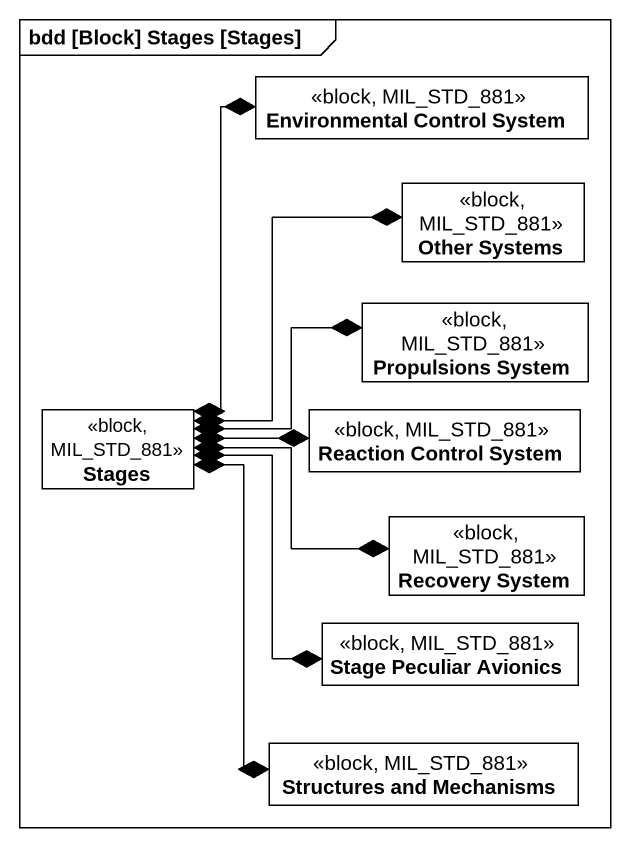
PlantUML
@startuml
mainframe bdd [Block] Stages [Stages]
hide circle
hide empty members
class "Environmental Control System" as Environmental_Control_System <<block, MIL_STD_881>>
class "Other Systems" as Other_Systems <<block, MIL_STD_881>>
class "Propulsions System" as Propulsions_System <<block, MIL_STD_881>>
class Stages <<block, MIL_STD_881>>
class "Reaction Control System" as Reaction_Control_System <<block, MIL_STD_881>>
class "Recovery System" as Recovery_System <<block, MIL_STD_881>>
class "Stage Peculiar Avionics" as Stage_Peculiar_Avionics <<block, MIL_STD_881>>
class "Structures and Mechanisms" as Structures_and_Mechanisms <<block, MIL_STD_881>>
Stages *-up-* Environmental_Control_System
Stages *-up-* Other_Systems
Stages *-right-* Propulsions_System
Stages *-right-* Reaction_Control_System
Stages *-right-* Recovery_System
Stages *--* Stage_Peculiar_Avionics
Stages *--* Structures_and_Mechanisms
@enduml
